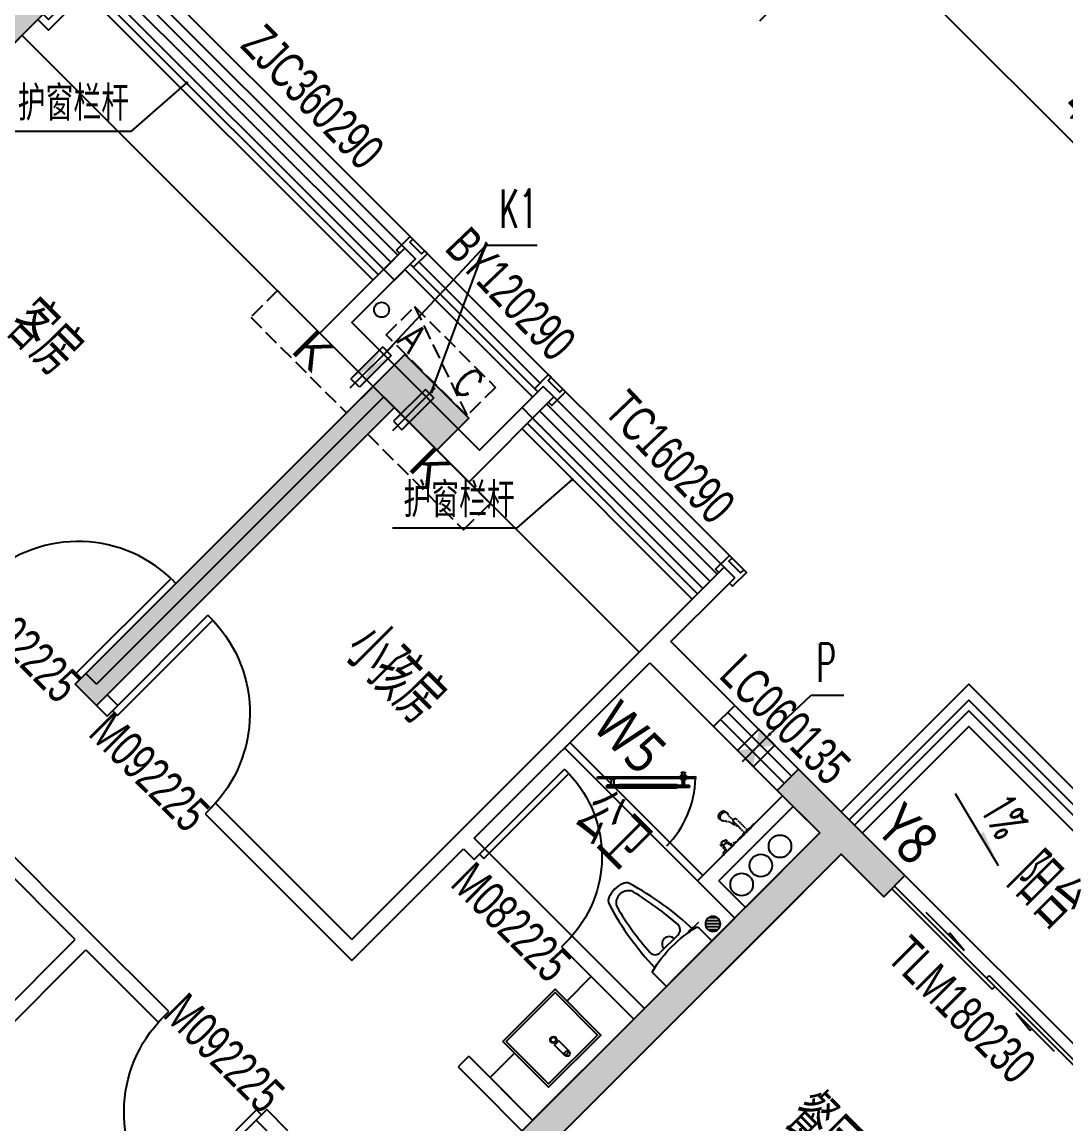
# Model space of a CAD drawing. Header units: millimetres. Extents: x -235126 to 312941, y -228449 to 114042.
# Drawn here: x -107365 to -100426, y -132898 to -125571 of the extents above; entities that cross this region are included whole.
import ezdxf
from ezdxf.enums import TextEntityAlignment as Align
from ezdxf.lldxf.tags import DXFTag

# ---------------------------------------------------------------- set-up
doc = ezdxf.new("R2010")
doc.units = ezdxf.units.MM
doc.header["$LTSCALE"] = 800
doc.linetypes.add('DASH', pattern=[0.35, 0.25, -0.1])
doc.layers.get('DEFPOINTS').update_dxf_attribs({"color": 250})
for name, color, linetype in [('_WALL', 6, 'Continuous'), ('_景森-废水立管', 4, 'Continuous'), ('_景森-污水立管', 2, 'Continuous'), ('_景森-空调冷凝立管', 116, 'Continuous'), ('_景森-通气立管', 112, 'Continuous'), ('AXIS', 3, 'Continuous'), ('c景森a-厨厕', 14, 'Continuous'), ('c景森a-尺寸细部', 145, 'Continuous'), ('c景森a-车行方向', 246, 'Continuous'), ('FF-DOOR-门扇', 2, 'Continuous'), ('FF-UTIL-洁具', 1, 'Continuous'), ('f景森a-房名', 61, 'Continuous'), ('f景森a-符号', 125, 'Continuous'), ('j景森a-金属挂石', 30, 'Continuous'), ('k景森a-看线', 1, 'Continuous'), ('k景森a-空调', 15, 'Continuous'), ('l景森a-栏杆', 54, 'Continuous'), ('m景森a-门窗', 2, 'Continuous'), ('m景森a-门窗编号', 51, 'Continuous'), ('PUB_TEXT', 7, 'Continuous'), ('s景森a-索引', 123, 'Continuous'), ('TEXT', 7, 'Continuous'), ('t景森a-砼', 6, 'Continuous'), ('WALL', 4, 'Continuous'), ('暖通意见', 90, 'Continuous'), ('水管', 1, 'Continuous'), ('留孔', 1, 'Continuous')]:
    doc.layers.add(name, color=color, linetype=linetype)
doc.styles.add('_TCH_DIM', font='TXT', dxfattribs={"width": 0.65, "bigfont": 'HZTXT'})
doc.styles.add('DIM_FONT', font='simplex_.ttf', dxfattribs={"width": 0.7, "bigfont": 'GBCBIG'})
doc.styles.get("Standard").update_dxf_attribs({"font": 'arial.ttf'})
doc.styles.add('TSSD_REIN_T3', font='TSSDENG', dxfattribs={"width": 0.7, "bigfont": 'HZTXT'})
doc.styles.add('景森-黑体', font='')
doc.styles.add('景森尺寸字体', font='景森细字型.SHX', dxfattribs={"width": 0.7, "bigfont": '景森汉字.shx'})
doc.styles.add('景森细字体', font='景森细字型.SHX', dxfattribs={"width": 0.85, "bigfont": '景森汉字.shx'})
doc.styles.get('景森-黑体').set_extended_font_data('Microsoft YaHei')
tags = doc.linetypes.add('HIDDEN2', pattern=[0.1875, 0.125, -0.0625]).pattern_tags.tags
tags[6:7] = [DXFTag(74, 4), DXFTag(75, 0), DXFTag(340, '0'), DXFTag(46, 1.0), DXFTag(50, 0.0), DXFTag(44, 0.0), DXFTag(45, 0.0)]
tags[4:5] = [DXFTag(74, 4), DXFTag(75, 0), DXFTag(340, '0'), DXFTag(46, 1.0), DXFTag(50, 0.0), DXFTag(44, 0.0), DXFTag(45, 0.0)]
doc.dimstyles.new('_TCH_ARCH&&100', dxfattribs={"dimtxt": 300, "dimasz": 120, "dimexe": 250, "dimexo": 0, "dimgap": 100, "dimtad": 1, "dimdec": 0, "dimzin": 0, "dimdsep": 46, "dimtxsty": 'TSSD_REIN_T3', "dimblk": 'DOT', "dimcen": 0.09, "dimclrt": 7, "dimazin": 2, "dimtfac": 1, "dimtdec": 0, "dimtix": 1, "dimtmove": 2, "dimatfit": 3, "dimtolj": 1, "dimtzin": 0, "dimarcsym": 0})

# ---------------------------------------------------------------- blocks, each defined once
blk = doc.blocks.new('景森门窗编号01')
at = {"layer": 'm景森a-门窗编号', "style": '景森尺寸字体', "width": 0.7}
blk.add_attdef('门窗编号', text='', height=2.4, dxfattribs=at).set_placement((0, 0), align=Align.MIDDLE)
blk = doc.blocks.new('A$C6474651F')
at = {"layer": '留孔'}
blk.add_line((40, 0), (40, 400), dxfattribs=at)
at = {"layer": '留孔', "linetype": 'HIDDEN2', "ltscale": 0.5}
for p, q in [((0, 50), (0, 350)), ((0, 350), (80, 350)), ((80, 50), (80, 350)), ((80, 50), (0, 50))]:
    blk.add_line(p, q, dxfattribs=at)
blk.add_solid([(80, 50), (80, 350), (0, 350), (0, 50)], dxfattribs=at)
blk = doc.blocks.new('A$C460E5D04')
at = {"layer": '留孔'}
blk.add_line((-83.8, -649.5), (-366.7, -932.3), dxfattribs=at)
at = {"layer": '留孔', "linetype": 'HIDDEN2', "ltscale": 0.5}
for p, q in [((-147.5, -656.6), (-359.6, -868.7)), ((-147.5, -656.6), (-90.9, -713.1)), ((-90.9, -713.1), (-303, -925.3)), ((-303, -925.3), (-359.6, -868.7))]:
    blk.add_line(p, q, dxfattribs=at)
blk.add_solid([(-147.5, -656.6), (-359.6, -868.7), (-303, -925.3), (-90.9, -713.1)], dxfattribs=at)
at = {"layer": 'TEXT', "rotation": 135.0000021585062}
blk.add_blockref('A$C6474651F', (-55.5, -677.8), dxfattribs=at)
blk = doc.blocks.new('卫生间排气孔')
at = {"layer": '留孔', "ltscale": 0.1}
blk.add_line((130, 0), (-130, 0), dxfattribs=at)
blk.add_lwpolyline([(100, -75), (-100, -75), (-100, 75), (100, 75)], close=True, dxfattribs=at)
blk.add_solid([(100, -75), (100, 75), (-100, 75), (-100, -75)], dxfattribs=at)
blk = doc.blocks.new('BATH')
at = {"linetype": 'DASH', "ltscale": 0.05}
for p, q in [((285.4, 0), (0, 0)), ((5.6, 0), (31.6, -12.1)), ((129.6, 0), (104.1, -12.1)), ((144.4, 0), (145, -1)), ((190.5, 0), (239.3, 0)), ((190.5, -3.2), (190.5, 0)), ((239.3, -3.1), (239.3, 0)), ((285.4, 0), (284.8, -1)), ((31.6, -12.1), (44.4, -12.1)), ((44.4, -12.1), (44.4, -51)), ((58.2, -57.4), (50.5, -57.4)), ((53.5, -40), (53.5, -36.3)), ((77.8, -57.4), (85.5, -57.4)), ((82.5, -40), (82.5, -36.3)), ((91.8, -51), (91.8, -12.1)), ((91.8, -12.1), (104.1, -12.1)), ((191.2, -2.5), (147.7, -2.5)), ((236.1, -6.3), (193.7, -6.3)), ((194.1, -89.4), (203.2, -55.3)), ((203.3, -102.3), (203.2, -6.3)), ((226.7, -102.4), (226.6, -6.3)), ((282.1, -2.5), (238.6, -2.5)), ((189.9, -98.3), (191.6, -92.3)), ((220.4, -108.8), (209.4, -108.8)), ((153.4, -168.7), (156.5, -156.9)), ((210, -183.8), (213.1, -172.1))]:
    blk.add_line(p, q, dxfattribs=at)
at = {"color": 251, "linetype": 'DASH', "ltscale": 0.05}
for p, q in [((91.7, 0), (44.3, 0)), ((44.3, 0), (44.3, -11.9)), ((92.1, 0), (44.7, 0)), ((275.7, 0), (151.8, 0)), ((45, -15.3), (44.6, -14.4)), ((44.9, -15.2), (53.9, -37.2)), ((91.1, -15.2), (82.1, -37.2)), ((91.1, -15.3), (91.4, -14.4)), ((91.7, 0), (91.7, -11.9)), ((276.3, 0), (152.4, 0))]:
    blk.add_line(p, q, dxfattribs=at)
for centre, radius, start, end in [((51.1, -12.2), 6.87, 177.39994, 200.82252), ((-52.1, -44.6), 105.9, 5.80235, 22.58697), ((59.6, -33.2), 6.35, 185.80235, 232.33074), ((59.8, -34.8), 6.35, 202.29699, 245.86143), ((66.9, -23.7), 18.4, 232.33074, 273.30983), ((67.2, -18.3), 24.4, 245.86143, 271.87311), ((68.2, -21.8), 20.3, 268.65753, 269.55314), ((67.9, -17.1), 25.7, 269.61262, 270.13828), ((69.1, -23.7), 18.4, 266.69017, 307.66926), ((68.8, -18.3), 24.4, 268.12689, 294.13857), ((67.8, -21.8), 20.3, 270.44686, 271.34247), ((68.1, -17.1), 25.7, 269.86172, 270.38738), ((76.2, -34.8), 6.35, 294.13857, 337.70301), ((76.4, -33.2), 6.35, 307.66926, 354.19765), ((188.1, -44.6), 105.9, 157.41303, 174.19765), ((84.9, -12.2), 6.87, 339.17748, 2.60006), ((193.9, -99.4), 4.07, 129.16683, 165), ((198.2, -97.8), 8.69, 200.83317, 201.23198), ((196.8, -103), 8.69, 104.83949, 129.16683), ((198.1, -107.8), 13.7, 67.5964, 104.83949), ((199.7, -101.7), 13.7, 74.7863, 104.83949), ((172.6, -161.3), 16.7, 165, 193.91751), ((179.4, -159.6), 23.6, 193.91751, 218.13726), ((184.6, -155.5), 30.2, 218.13726, 237.74628), ((189.2, -148.1), 39, 237.74628, 255), ((189.2, -148.1), 39, 255, 272.25372), ((189.6, -156.8), 30.2, 272.25372, 291.86274), ((192, -163), 23.6, 291.86274, 316.08249), ((197, -167.8), 16.7, 316.08249, 345), ((190.3, -169.5), 23.6, 13.91751, 23.823)]:
    blk.add_arc(centre, radius, start, end, dxfattribs=at)
at = {"linetype": 'DASH', "ltscale": 0.05}
for centre, radius, start, end in [((50.8, -51), 6.35, 180, 270), ((94.3, -39.2), 40.8, 181.13076, 213.58799), ((64.5, -56.8), 6.46, 220.34879, 243.3825), ((66.6, -52.7), 11.1, 243.3825, 258.27303), ((68, -46), 17.9, 258.27303, 270), ((68, -46), 17.9, 270, 281.72697), ((69.4, -52.7), 11.1, 281.72697, 296.6175), ((71.5, -56.8), 6.46, 296.6175, 319.65121), ((41.7, -39.2), 40.8, 326.41201, 358.86924), ((85.5, -51), 6.35, 270, 0), ((147.7, 0.6), 3.17, 210, 270), ((193.7, -3.2), 3.17, 180.07821, 270.07821), ((236.1, -3.1), 3.17, 270.07821, 0.07821), ((282.1, 0.6), 3.17, 270, 330), ((91.8, -75), 101.7, 312.02087, 347.90061), ((193.9, -99.4), 4.07, 165, 200.83317), ((195.5, -93.4), 4.07, 129.16683, 165), ((198.4, -96.9), 8.69, 104.83949, 129.16683), ((209.6, -102.5), 6.35, 178.2992, 268.2992), ((297.1, -132.7), 89.5, 164.49946, 200.25596), ((220.3, -102.4), 6.35, 270.07821, 0.07821), ((169.5, -173), 16.7, 165, 193.91751), ((176.2, -171.3), 23.6, 193.91751, 218.13726), ((172.6, -161.3), 16.7, 136.08249, 165), ((181.4, -167.2), 30.2, 218.13726, 237.74628), ((177.6, -166.1), 23.6, 127.47022, 136.08249), ((186.1, -159.8), 39, 237.74628, 255), ((185, -150.5), 47.8, 259.14431, 285.36325), ((188.9, -174.7), 23.6, 291.86274, 316.08249), ((193.9, -179.5), 16.7, 316.08249, 345), ((197, -167.8), 16.7, 345, 13.91751)]:
    blk.add_arc(centre, radius, start, end, dxfattribs=at)
blk = doc.blocks.new('831Q1OE7')
at = {"color": 0}
for p, q in [((-49.5, 7.1), (-7.1, 49.5)), ((-46.5, -18.3), (18.3, 46.5)), ((-35.4, -35.4), (35.4, 35.4)), ((-18.3, -46.5), (46.5, 18.3)), ((7.1, -49.5), (49.5, -7.1))]:
    blk.add_line(p, q, dxfattribs=at)
at = {"extrusion": (0, 0, -1)}
blk.add_ellipse((0, 0), major_axis=(35.4, 35.4), ratio=1, dxfattribs=at)
at = {"width": 0.8, "flags": 9}
for tag in ['XSIZE', 'YSIZE']:
    blk.add_attdef(tag, (0, 0), '', height=0.5, dxfattribs=at)
blk = doc.blocks.new('A$C424F4CC1')
at = {"layer": 'FF-UTIL-洁具', "color": 8}
blk.add_line((197.8, 165.4), (197.8, 341.6), dxfattribs=at)
at = {"layer": 'FF-UTIL-洁具'}
blk.add_lwpolyline([(143.8, 470.5, -0.12061), (143.8, 36.5, -0.357023), (134, 28.5), (0, 28.5), (0, 478.5), (134, 478.5, -0.357023)], format="xyb", close=True, dxfattribs=at)
blk.add_lwpolyline([(149.8, 63.5, 0.06605), (690.9, 151.7, 0.269328), (725.1, 188.4, 0.182773), (725.1, 318.5, 0.269328), (690.9, 355.2, 0.06605), (149.8, 443.5, 0.062712)], format="xyb", dxfattribs=at)
for points, const_width in [([(157.6, 51.3), (157.6, 101.2)], 20), ([(157.6, 55.7), (157.6, 0)], 10)]:
    blk.add_lwpolyline(points, dxfattribs=dict(at, const_width=const_width))
at = {"layer": 'FF-UTIL-洁具', "color": 8}
for centre, radius, start, end in [((247.8, 341.6), 50, 89.39094, 180), ((117.4, -1718.2), 2113.8, 75.80734, 86.44946), ((630.1, 301.6), 30, 57.79102, 79.23123), ((599.8, 253.5), 86.9, 302.20898, 57.79102), ((197.8, 253.5), 50, 270, 90), ((247.8, 165.4), 50, 180, 270.60906), ((117.4, 2225.1), 2113.8, 273.55054, 284.19266), ((630.1, 205.3), 30, 280.76877, 302.20898)]:
    blk.add_arc(centre, radius, start, end, dxfattribs=at)
blk = doc.blocks.new('景森-挂式空调-01')
at = {"layer": 'k景森a-空调', "linetype": 'DASH', "ltscale": 0.5}
blk.add_lwpolyline([(-550, 0), (-550, 250), (350, 250), (350, 0)], close=True, dxfattribs=at)
at = {"layer": 'k景森a-空调', "text_generation_flag": 4}
blk.add_text('K', height=225, rotation=180, dxfattribs=at).set_placement((4.6, 23.7))
blk = doc.blocks.new('rgg')
at = {"layer": '暖通意见', "linetype": 'DASH', "ltscale": 0.5}
blk.add_line((0, 267), (760, 0), dxfattribs=at)
blk.add_lwpolyline([(0, 0), (0, 267), (760, 267), (760, 0)], close=True, dxfattribs=at)
at = {"layer": '暖通意见', "style": 'DIM_FONT', "width": 0.8}
for s, p in [('C', (679.8, 162.5)), ('A', (197.2, 109.7))]:
    blk.add_text(s, height=192, dxfattribs=at).set_placement(p, align=Align.MIDDLE_RIGHT)
blk = doc.blocks.new('A$C5F59444B')
at = {"layer": 'FF-DOOR-门扇'}
for p, q in [((0, 8.5), (459.6, 468.1)), ((468.1, 459.6), (8.5, 0)), ((459.6, 468.1), (468.1, 459.6)), ((415.1, 342.9), (469.5, 397.4)), ((480.1, 386.8), (425.7, 332.3)), ((473.8, 397.4), (480.1, 391)), ((139.3, 74.2), (408, 342.9)), ((425.7, 325.3), (157, 56.6)), ((415.1, 342.9), (425.7, 332.3)), ((8.5, 0), (0, 8.5)), ((139.3, 67.2), (84.9, 12.7)), ((84.9, 8.5), (91.2, 2.1)), ((95.5, 2.1), (149.9, 56.6)), ((116.3, 44.2), (105.7, 33.6)), ((149.9, 56.6), (139.3, 67.2))]:
    blk.add_line(p, q, dxfattribs=at)
at = {"layer": 'FF-DOOR-门扇', "linetype": 'ByBlock'}
for p, q in [((373, 423.9), (390.7, 441.6)), ((390.7, 441.6), (394.2, 438.1)), ((376.5, 420.4), (373, 423.9)), ((388.9, 397.4), (385.4, 400.9)), ((417.2, 425.7), (388.9, 397.4)), ((425.7, 417.2), (397.4, 388.9)), ((397.4, 388.9), (400.9, 385.4)), ((400.9, 385.4), (429.2, 413.7)), ((420.4, 404.8), (409.8, 394.2)), ((409.8, 394.2), (438.1, 365.9)), ((413.7, 429.2), (417.2, 425.7)), ((448.7, 376.5), (420.4, 404.8)), ((429.2, 413.7), (425.7, 417.2)), ((438.1, 365.9), (448.7, 376.5)), ((65.1, 56.6), (93.3, 84.9)), ((96.9, 81.3), (68.6, 53)), ((93.3, 84.9), (96.9, 81.3)), ((68.6, 53), (65.1, 56.6)), ((77.4, 61.9), (88, 72.5)), ((105.7, 33.6), (77.4, 61.9)), ((88, 72.5), (116.3, 44.2))]:
    blk.add_line(p, q, dxfattribs=at)
at = {"layer": 'FF-DOOR-门扇', "color": 250, "linetype": 'ByBlock'}
for p, q in [((394.2, 438.1), (376.5, 420.4)), ((385.4, 400.9), (413.7, 429.2))]:
    blk.add_line(p, q, dxfattribs=at)
at = {"layer": 'FF-DOOR-门扇', "color": 253, "ltscale": 0.3}
for p, q in [((417.2, 340.8), (473.8, 397.4)), ((423.6, 334.5), (480.1, 391)), ((138, 69.4), (412.8, 344.2)), ((144.6, 61.9), (420.4, 337.6)), ((152.1, 55.3), (427, 330.1)), ((141.4, 65.1), (84.9, 8.5)), ((147.8, 58.7), (91.2, 2.1))]:
    blk.add_line(p, q, dxfattribs=at)
at = {"layer": 'FF-DOOR-门扇', "color": 253, "linetype": 'HIDDEN2'}
blk.add_arc((-0.9, 8.2), 650.9, 0, 43.90411, dxfattribs=at)
at = {"layer": 'FF-DOOR-门扇', "linetype": 'ByBlock', "extrusion": (0, 0, -1)}
for centre, major_axis, start_param, end_param in [((377.8, 409.2), (-7.94, 7.94), 0.673001, 3.186133), ((405.4, 436.8), (7.94, 7.94), 1.526256, 4.039388)]:
    blk.add_ellipse(centre, major_axis=major_axis, ratio=1, start_param=start_param, end_param=end_param, dxfattribs=at)
at = {"layer": 'FF-DOOR-门扇', "extrusion": (0, 0, -1)}
for centre, major_axis, start_param, end_param in [((471.6, 395.3), (-2.12, 2.12), 6.283185, 7.853982), ((478, 388.9), (-2.12, 2.12), 1.570796, 3.141593), ((411.5, 339.4), (-3.54, 3.54), 6.283185, 7.853982), ((422.1, 328.8), (-3.54, 3.54), 1.570796, 3.141593), ((142.8, 70.7), (-3.54, 3.54), 4.712389, 6.283185), ((87, 10.6), (2.12, 2.12), 3.141593, 4.712389), ((93.3, 4.2), (-2.12, 2.12), 3.141593, 4.712389), ((153.4, 60.1), (3.54, 3.54), 1.570796, 3.141593)]:
    blk.add_ellipse(centre, major_axis=major_axis, ratio=1, start_param=start_param, end_param=end_param, dxfattribs=at)
blk = doc.blocks.new('A$C24C85D12')
at = {"layer": 'FF-DOOR-门扇'}
for p, q in [((0, 8.5), (459.6, 468.1)), ((468.1, 459.6), (8.5, 0)), ((459.6, 468.1), (468.1, 459.6)), ((415.1, 342.9), (469.5, 397.4)), ((480.1, 386.8), (425.7, 332.3)), ((473.8, 397.4), (480.1, 391)), ((139.3, 74.2), (408, 342.9)), ((425.7, 325.3), (157, 56.6)), ((415.1, 342.9), (425.7, 332.3)), ((8.5, 0), (0, 8.5)), ((139.3, 67.2), (84.9, 12.7)), ((84.9, 8.5), (91.2, 2.1)), ((95.5, 2.1), (149.9, 56.6)), ((116.3, 44.2), (105.7, 33.6)), ((149.9, 56.6), (139.3, 67.2))]:
    blk.add_line(p, q, dxfattribs=at)
at = {"layer": 'FF-DOOR-门扇', "linetype": 'ByBlock'}
for p, q in [((373, 423.9), (390.7, 441.6)), ((390.7, 441.6), (394.2, 438.1)), ((376.5, 420.4), (373, 423.9)), ((388.9, 397.4), (385.4, 400.9)), ((417.2, 425.7), (388.9, 397.4)), ((425.7, 417.2), (397.4, 388.9)), ((397.4, 388.9), (400.9, 385.4)), ((400.9, 385.4), (429.2, 413.7)), ((420.4, 404.8), (409.8, 394.2)), ((409.8, 394.2), (438.1, 365.9)), ((413.7, 429.2), (417.2, 425.7)), ((448.7, 376.5), (420.4, 404.8)), ((429.2, 413.7), (425.7, 417.2)), ((438.1, 365.9), (448.7, 376.5)), ((65.1, 56.6), (93.3, 84.9)), ((96.9, 81.3), (68.6, 53)), ((93.3, 84.9), (96.9, 81.3)), ((68.6, 53), (65.1, 56.6)), ((77.4, 61.9), (88, 72.5)), ((105.7, 33.6), (77.4, 61.9)), ((88, 72.5), (116.3, 44.2))]:
    blk.add_line(p, q, dxfattribs=at)
at = {"layer": 'FF-DOOR-门扇', "color": 250, "linetype": 'ByBlock'}
for p, q in [((394.2, 438.1), (376.5, 420.4)), ((385.4, 400.9), (413.7, 429.2))]:
    blk.add_line(p, q, dxfattribs=at)
at = {"layer": 'FF-DOOR-门扇', "color": 253, "ltscale": 0.3}
for p, q in [((417.2, 340.8), (473.8, 397.4)), ((423.6, 334.5), (480.1, 391)), ((138, 69.4), (412.8, 344.2)), ((144.6, 61.9), (420.4, 337.6)), ((152.1, 55.3), (427, 330.1)), ((141.4, 65.1), (84.9, 8.5)), ((147.8, 58.7), (91.2, 2.1))]:
    blk.add_line(p, q, dxfattribs=at)
at = {"layer": 'FF-DOOR-门扇', "color": 253, "linetype": 'HIDDEN2'}
blk.add_arc((-0.9, 8.2), 650.9, 0, 43.90411, dxfattribs=at)
at = {"layer": 'FF-DOOR-门扇', "linetype": 'ByBlock', "extrusion": (0, 0, -1)}
for centre, major_axis, start_param, end_param in [((377.8, 409.2), (-7.94, 7.94), 0.673001, 3.186133), ((405.4, 436.8), (7.94, 7.94), 1.526256, 4.039388)]:
    blk.add_ellipse(centre, major_axis=major_axis, ratio=1, start_param=start_param, end_param=end_param, dxfattribs=at)
at = {"layer": 'FF-DOOR-门扇', "extrusion": (0, 0, -1)}
for centre, major_axis, start_param, end_param in [((471.6, 395.3), (-2.12, 2.12), 6.283185, 7.853982), ((478, 388.9), (-2.12, 2.12), 1.570796, 3.141593), ((411.5, 339.4), (-3.54, 3.54), 6.283185, 7.853982), ((422.1, 328.8), (-3.54, 3.54), 1.570796, 3.141593), ((142.8, 70.7), (-3.54, 3.54), 4.712389, 6.283185), ((87, 10.6), (2.12, 2.12), 3.141593, 4.712389), ((93.3, 4.2), (-2.12, 2.12), 3.141593, 4.712389), ((153.4, 60.1), (3.54, 3.54), 1.570796, 3.141593)]:
    blk.add_ellipse(centre, major_axis=major_axis, ratio=1, start_param=start_param, end_param=end_param, dxfattribs=at)
at = {"layer": 'FF-DOOR-门扇'}
blk.add_blockref('A$C5F59444B', (0, 0), dxfattribs=at)
blk = doc.blocks.new('A$C12205E67')
at = {"layer": 'j景森a-金属挂石'}
blk.add_lwpolyline([(-530.3, 106.1), (-509.1, 127.3), (-601, 219.2), (-618.7, 201.5), (-597.5, 180.3), (-675.3, 102.5), (-675.3, 102.5), (-696.5, 123.7), (-714.2, 106.1), (-622.3, 14.1), (-601, 35.4)], dxfattribs=at)
blk = doc.blocks.new('$TCHSYS$WIN2D')
for p, q in [((-0.5, 0.5), (0.5, 0.5)), ((-0.5, 0.5), (-0.5, -0.5)), ((0.5, 0.5), (0.5, -0.5)), ((0.5, 0.1667), (-0.5, 0.1667)), ((0.5, -0.1667), (-0.5, -0.1667)), ((-0.5, -0.5), (0.5, -0.5))]:
    blk.add_line(p, q)
blk = doc.blocks.new('$DorLib2D$00000001')
at = {"layer": 'FF-DOOR-门扇'}
for p, q in [((0.45, 0.975), (0.5, 0.975)), ((0.45, 0), (0.45, 0.975)), ((0.5, 0), (0.5, 0.975)), ((0.5, 0), (0.45, 0))]:
    blk.add_line(p, q, dxfattribs=at)
at = {"layer": 'FF-DOOR-门扇', "color": 8, "linetype": 'HIDDEN2'}
blk.add_arc((0.475, 0), 0.975, 91.46928, 180, dxfattribs=at)
blk = doc.blocks.new('$DorLib2D$00000131')
at = {"color": 0, "linetype": 'Continuous'}
for p, q in [((0.15, 0.125), (0.2319, 0.1973)), ((0.2319, 0.1973), (0.2319, 0.125)), ((-0.5, 0.125), (-0.5, 0)), ((0.0192, 0.125), (-0.5, 0.125)), ((0.0192, 0), (0.0192, 0.125)), ((0.35, 0.125), (0.15, 0.125)), ((-0.5, 0), (0.0192, 0)), ((-0.024, 0), (0.5, 0)), ((-0.024, -0.125), (-0.024, 0)), ((0.5, 0), (0.5, -0.125)), ((-0.35, -0.125), (-0.15, -0.125)), ((-0.2319, -0.1973), (-0.2319, -0.125)), ((-0.15, -0.125), (-0.2319, -0.1973)), ((0.5, -0.125), (-0.024, -0.125))]:
    blk.add_line(p, q, dxfattribs=at)
blk = doc.blocks.new('1T4标准层墙柱布置图')
at = {"layer": 't景森a-砼'}
h = blk.add_hatch(color=8, dxfattribs=at)
h.dxf.hatch_style = 1
h.paths.add_polyline_path([(-126240.1, -13402.6), (-126440.1, -13402.6), (-126440.1, -15602.6), (-125740.1, -15602.6), (-125740.1, -15402.6), (-126240.1, -15402.6)])
h.paths.add_polyline_path([(-130240.1, -12502.6), (-130440.1, -12502.6), (-130440.1, -15602.6), (-129840.1, -15602.6), (-129840.1, -15402.6), (-130240.1, -15402.6)])
h.paths.add_polyline_path([(-147679.8, 2427.2), (-147467.7, 2215.1), (-149589, 93.8), (-149730.4, 235.2), (-148174.8, 1790.8), (-148245.5, 1861.5)])
h.paths.add_polyline_path([(-140608.8, -8886.5), (-138628.9, -6906.6), (-139053.1, -6482.3), (-138911.7, -6340.9), (-138346, -6906.6), (-139142, -7702.6), (-134260.1, -7702.6), (-134260.1, -7902.6), (-139342, -7902.6), (-140467.4, -9027.9)])
h.paths.add_polyline_path([(-141640.1, -10117.9), (-142022.9, -9735), (-142164.4, -9876.4), (-141881.5, -10159.3), (-142871.5, -11149.3), (-142730.1, -11290.7), (-141940.1, -10500.7), (-141640.1, -10500.7)])
h.paths.add_polyline_path([(-135040.1, -26302.6), (-135040.1, -24102.6), (-135240.1, -24102.6), (-135240.1, -25602.6), (-135340.1, -25602.6), (-135340.1, -26302.6)])
h.paths.add_polyline_path([(-148440.1, -26302.6), (-148440.1, -24102.6), (-148240.1, -24102.6), (-148240.1, -25602.6), (-148140.1, -25602.6), (-148140.1, -26302.6)])
h.paths.add_polyline_path([(-141840.1, -14902.6), (-141640.1, -14902.6), (-141640.1, -15702.6), (-146140.1, -15702.6), (-146140.1, -15502.6), (-141840.1, -15502.6)])
h.paths.add_polyline_path([(-145063.5, -47.6), (-144639.2, -471.9), (-144851.4, -684), (-145134.2, -401.2), (-147114.1, -2381.1), (-147255.5, -2239.7)])
h.paths.add_polyline_path([(-138040.1, -17302.6), (-138040.1, -20452.6), (-137840.1, -20452.6), (-137840.1, -17502.6), (-137340.1, -17502.6), (-137340.1, -17302.6)])
h.paths.add_polyline_path([(-133790.1, -17502.6), (-136540.1, -17502.6), (-136540.1, -17302.6), (-133790.1, -17302.6)])
h.paths.add_polyline_path([(-131640.1, -26302.6), (-131640.1, -23052.6), (-131440.1, -23052.6), (-131440.1, -25502.6), (-131340.1, -25502.6), (-131340.1, -26302.6)])
h.paths.add_polyline_path([(-153760.9, -4078.2), (-153973, -3866), (-153407.4, -3300.3), (-153336.6, -3371), (-150508.2, -542.6), (-150366.8, -684)])
h.paths.add_polyline_path([(-149765.8, -8073.3), (-148846.5, -8992.6), (-148705.1, -8851.1), (-149094, -8462.2), (-147750.5, -7118.7), (-147891.9, -6977.3), (-149235.4, -8320.8), (-149624.3, -7931.9)])
h.paths.add_polyline_path([(-133990.1, -19152.6), (-133990.1, -20452.6), (-133790.1, -20452.6), (-133790.1, -19352.6), (-133190.1, -19352.6), (-133190.1, -19152.6)])
h.paths.add_polyline_path([(-142447.2, -2805.4), (-141740.1, -3512.5), (-141881.5, -3653.9), (-142164.4, -3371.1), (-144144.3, -5351), (-144285.7, -5209.5), (-142305.8, -3229.6), (-142588.6, -2946.8)])
h.paths.add_polyline_path([(-149164.7, -4148.9), (-151498.2, -6482.3), (-151038.5, -6941.9), (-150826.4, -6729.8), (-151144.6, -6411.6), (-149023.3, -4290.3)])
h.paths.add_polyline_path([(-132740.1, -7302.6), (-131990.1, -7302.6), (-131990.1, -7502.6), (-132540.1, -7502.6), (-132540.1, -10602.6), (-132740.1, -10602.6)])
h.paths.add_polyline_path([(-132340.1, -13302.6), (-132740.1, -13302.6), (-132740.1, -12502.6), (-132340.1, -12502.6)])
h.paths.add_polyline_path([(-142240.1, -25202.6), (-141240.1, -25202.6), (-141240.1, -25002.6), (-141640.1, -25002.6), (-141640.1, -23052.6), (-141840.1, -23052.6), (-141840.1, -25002.6), (-142240.1, -25002.6)])
h.paths.add_polyline_path([(-137840.1, -25202.6), (-137840.1, -23052.6), (-138040.1, -23052.6), (-138040.1, -25002.6), (-138540.1, -25002.6), (-138540.1, -25202.6)])
h.paths.add_polyline_path([(-145640.1, -25202.6), (-145640.1, -23052.6), (-145440.1, -23052.6), (-145440.1, -25002.6), (-144940.1, -25002.6), (-144940.1, -25202.6)])
h.paths.add_polyline_path([(-151840.1, -26302.6), (-151840.1, -23052.6), (-152040.1, -23052.6), (-152040.1, -25502.6), (-152140.1, -25502.6), (-152140.1, -26302.6)])
h.paths.add_polyline_path([(-146265.6, -11573.5), (-143225, -8532.9), (-143366.4, -8391.5), (-146265.6, -11290.7), (-146795.9, -10760.3), (-146937.3, -10901.7)])
h.paths.add_polyline_path([(-127240.1, -7302.6), (-127240.1, -10602.6), (-127440.1, -10602.6), (-127440.1, -7502.6), (-127940.1, -7502.6), (-127940.1, -7302.6)])
h.paths.add_polyline_path([(-149440.1, -21552.6), (-152040.1, -21552.6), (-152040.1, -22102.6), (-151840.1, -22102.6), (-151840.1, -21752.6), (-149440.1, -21752.6)])
h.paths.add_polyline_path([(-134260.1, -10602.6), (-138820.1, -10602.6), (-138820.1, -10402.6), (-134260.1, -10402.6)])
h.paths.add_polyline_path([(-149690.1, -17502.6), (-146940.1, -17502.6), (-146940.1, -17302.6), (-149690.1, -17302.6)])
h.paths.add_polyline_path([(-149490.1, -19152.6), (-149490.1, -20452.6), (-149690.1, -20452.6), (-149690.1, -19352.6), (-150290.1, -19352.6), (-150290.1, -19152.6)])
h.paths.add_polyline_path([(-131440.1, -22102.6), (-131440.1, -21552.6), (-134040.1, -21552.6), (-134040.1, -21752.6), (-131640.1, -21752.6), (-131640.1, -22102.6)])
h.paths.add_polyline_path([(-123940.1, -15402.6), (-123940.1, -15602.6), (-123440.1, -15602.6), (-123440.1, -13902.6), (-123640.1, -13902.6), (-123640.1, -15402.6)])
h.paths.add_polyline_path([(-145440.1, -17302.6), (-145440.1, -20452.6), (-145640.1, -20452.6), (-145640.1, -17502.6), (-146140.1, -17502.6), (-146140.1, -17302.6)])
h.paths.add_polyline_path([(-139440.1, -15702.6), (-134640.1, -15702.6), (-134640.1, -13102.6), (-135340.1, -13102.6), (-135340.1, -13302.6), (-134840.1, -13302.6), (-134840.1, -15502.6), (-139240.1, -15502.6), (-139240.1, -13302.6), (-138740.1, -13302.6), (-138740.1, -13102.6), (-139440.1, -13102.6)])
h.paths.add_polyline_path([(-119840.1, -8402.6), (-120440.1, -8402.6), (-120440.1, -8602.6), (-120040.1, -8602.6), (-120040.1, -10602.6), (-119840.1, -10602.6)])
h.paths.add_polyline_path([(-122140.1, -7302.6), (-122440.1, -7302.6), (-122440.1, -10602.6), (-122240.1, -10602.6), (-122240.1, -8102.6), (-122140.1, -8102.6)])
h.paths.add_polyline_path([(-119840.1, -11702.6), (-120040.1, -11702.6), (-120040.1, -15002.6), (-119840.1, -15002.6)])
at = {"layer": '_WALL', "linetype": 'ByBlock'}
for points in [[(-147679.8, 2427.2), (-147467.7, 2215.1), (-149589, 93.8), (-149730.4, 235.2), (-148174.8, 1790.8), (-148245.5, 1861.5), (-147679.8, 2427.2)], [(-145063.5, -47.6), (-144639.2, -471.9), (-144851.4, -684), (-145134.2, -401.2), (-147114.1, -2381.1), (-147255.5, -2239.7), (-145063.5, -47.6), (-145063.5, -47.6)], [(-142447.2, -2805.4), (-141740.1, -3512.5), (-141881.5, -3653.9), (-142164.4, -3371.1), (-144144.3, -5351), (-144285.7, -5209.5), (-142305.8, -3229.6), (-142588.6, -2946.8), (-142447.2, -2805.4)]]:
    blk.add_lwpolyline(points, dxfattribs=at)
blk = doc.blocks.new('_Dot')
at = {"color": 0, "linetype": 'ByBlock', "lineweight": -2}
blk.add_line((-0.5, 0), (-1, 0), dxfattribs=at)
at = {"color": 0, "linetype": 'ByBlock', "const_width": 0.5}
blk.add_lwpolyline([(-0.25, 0, 1), (0.25, 0, 1)], format="xyb", close=True, dxfattribs=at)
blk = doc.blocks.new('*D296')
at = {"layer": 'AXIS', "color": 0, "lineweight": -2, "transparency": 16777216}
for p, q in [((-105006.4, -123018.4), (-103627.5, -121639.5)), ((-103719.4, -121901.2), (-94696.7, -130923.9)), ((-95814, -132210.8), (-94435.1, -130831.9))]:
    blk.add_line(p, q, dxfattribs=at)
at = {"layer": 'DEFPOINTS', "color": 0, "transparency": 16777216}
for p in [(-105006.4, -123018.4), (-94611.9, -131008.7), (-95814, -132210.8)]:
    blk.add_point(p, dxfattribs=at)
at = {"layer": 'AXIS', "color": 0, "lineweight": -2, "transparency": 16777216, "xscale": 120, "yscale": 120, "zscale": 120}
for p, rotation in [((-103804.3, -121816.3), 134.9999804356227), ((-94611.9, -131008.7), 314.9999804356227)]:
    blk.add_blockref('_Dot', p, dxfattribs=dict(at, rotation=rotation))
at = {"layer": 'AXIS', "color": 7, "transparency": 16777216, "insert": (-99031.3, -126235.7), "char_height": 300, "attachment_point": 5, "rotation": 314.99998, "style": 'TSSD_REIN_T3'}
blk.add_mtext('\\A1;13000', dxfattribs=at)
blk = doc.blocks.new('*D298')
at = {"layer": 'AXIS', "color": 0, "lineweight": -2, "transparency": 16777216}
for p, q in [((-102460.8, -125564), (-101647.6, -124750.8)), ((-101739.5, -125012.4), (-98939.4, -127812.6)), ((-99490.9, -128533.8), (-98677.8, -127720.7))]:
    blk.add_line(p, q, dxfattribs=at)
at = {"layer": 'DEFPOINTS', "color": 0, "transparency": 16777216}
for p in [(-102460.8, -125564), (-98854.5, -127897.4), (-99490.9, -128533.8)]:
    blk.add_point(p, dxfattribs=at)
at = {"layer": 'AXIS', "color": 0, "lineweight": -2, "transparency": 16777216, "xscale": 120, "yscale": 120, "zscale": 120}
for p, rotation in [((-101824.4, -124927.6), 134.9999804356241), ((-98854.5, -127897.4), 314.9999804356241)]:
    blk.add_blockref('_Dot', p, dxfattribs=dict(at, rotation=rotation))
at = {"layer": 'AXIS', "color": 7, "transparency": 16777216, "insert": (-100162.7, -126235.7), "char_height": 300, "attachment_point": 5, "rotation": 314.99998, "style": 'TSSD_REIN_T3'}
blk.add_mtext('\\A1;4200', dxfattribs=at)

msp = doc.modelspace()

# ---------------------------------------------------------------- hatches: boundary and pattern name
at = {"layer": 'f景森a-符号'}
msp.add_hatch(color=256, dxfattribs=at).paths.add_polyline_path([(-100877.1, -131178.7), (-101000.2, -130972.7), (-100972.8, -130956.3)])

# ---------------------------------------------------------------- linework, layer by layer
at = {"layer": '_景森-废水立管'}
msp.add_circle((-102327.3, -131052), 75, dxfattribs=at)
at = {"layer": '_景森-污水立管'}
msp.add_circle((-102581.9, -131306.6), 75, dxfattribs=at)
at = {"layer": '_景森-空调冷凝立管'}
msp.add_circle((-104975.4, -127484.7, 0), 50, dxfattribs=at)
at = {"layer": '_景森-通气立管'}
msp.add_circle((-102454.6, -131179.3), 75, dxfattribs=at)
at = {"layer": 'c景森a-厨厕'}
for p, q in [((-102875.3, -131281.8), (-103759.2, -130397.9)), ((-102840, -131246.5), (-103723.8, -130362.6))]:
    msp.add_line(p, q, dxfattribs=at)
at = {"layer": 'c景森a-尺寸细部'}
for p, q in [((-103936, -128029.1), (-104784.5, -127180.6)), ((-103971.3, -128064.5), (-104819.9, -127216))]:
    msp.add_line(p, q, dxfattribs=at)
at = {"layer": 'FF-UTIL-洁具', "linetype": 'ByBlock'}
msp.add_lwpolyline([(-103745.1, -132080.9), (-103582.4, -131918.2), (-103299.6, -132201.1), (-103971.3, -132872.8), (-104254.2, -132590), (-104091.5, -132427.3)], dxfattribs=at)
for points in [[(-104169.3, -132349.6), (-103822.8, -132003.1), (-103518.8, -132307.1), (-103865.3, -132653.6)], [(-104148.1, -132349.6), (-103822.8, -132024.3), (-103540, -132307.1), (-103865.3, -132632.4)], [(-103755.7, -132445), (-103826.4, -132374.3), (-103798.1, -132346), (-103727.4, -132416.7)]]:
    msp.add_lwpolyline(points, close=True, dxfattribs=at)
for centre, radius in [((-103833.5, -132339), 22.5), ((-103833.5, -132339), 17.5), ((-103741.5, -132430.9), 17.5)]:
    msp.add_circle(centre, radius, dxfattribs=at)
at = {"layer": 'f景森a-符号'}
msp.add_lwpolyline([(-101162.4, -130701.5), (-100877.1, -131178.7)], dxfattribs=at)
at = {"layer": 'j景森a-金属挂石'}
for points in [[(-107422, -125320.9), (-106941.2, -124840.1), (-102550.1, -129231.2), (-102550.1, -129231.2)], [(-104855.2, -127109.9), (-104876.4, -127088.7), (-104784.5, -126996.8), (-104766.8, -127014.4), (-104788, -127035.6), (-104710.3, -127113.4), (-104710.3, -127113.4), (-104689.1, -127092.2), (-104671.4, -127109.9), (-104763.3, -127201.8), (-104784.5, -127180.6)], [(-103936, -128029.1), (-103957.2, -128007.9), (-103865.3, -127916), (-103847.6, -127933.7), (-103868.8, -127954.9), (-103791, -128032.7), (-103791, -128032.7), (-103769.8, -128011.5), (-103752.1, -128029.1), (-103844.1, -128121.1), (-103865.3, -128099.8)]]:
    msp.add_lwpolyline(points, dxfattribs=at)
at = {"layer": 'k景森a-看线'}
msp.add_line((-104727.9, -127166.5), (-103921.8, -127972.6), dxfattribs=at)
for points in [[(-101920.7, -130822.2), (-101072.2, -129973.7), (-99021.6, -132024.3)], [(-101779.3, -130963.6), (-101072.2, -130256.5), (-99163, -132165.7)]]:
    msp.add_lwpolyline(points, dxfattribs=at)
at = {"layer": 'l景森a-栏杆'}
for points in [[(-107224, -125518.9), (-107188.7, -125554.3), (-106941.2, -125306.8), (-104996.6, -127251.3)], [(-107259.4, -125554.3), (-107188.7, -125625), (-106941.2, -125377.5), (-105032, -127286.7)], [(-104042, -128276.6), (-102910.7, -129408)], [(-104006.7, -128241.3), (-102875.3, -129372.6)], [(-101867.7, -130875.2), (-101072.2, -130079.7), (-99074.6, -132077.3)], [(-101832.3, -130910.6), (-101072.2, -130150.5), (-99110, -132112.7)]]:
    msp.add_lwpolyline(points, dxfattribs=at)
at = {"layer": 'm景森a-门窗'}
for p, q in [((-105032, -127993.8), (-107365.4, -125660.3)), ((-104961.3, -127216), (-104819.9, -127074.5)), ((-104890.6, -128135.2), (-103264.2, -129761.5)), ((-104289.5, -131069.7, 0), (-103709.7, -131649.5, 0)), ((-101496.5, -131246.5), (-100223.7, -132519.3))]:
    msp.add_line(p, q, dxfattribs=at)
for points in [[(-107365.4, -125377.5), (-106941.2, -124953.2), (-104819.9, -127074.5)], [(-107318.3, -125424.6), (-106941.2, -125047.5), (-104867, -127121.7)], [(-107271.2, -125471.8), (-106941.2, -125141.8), (-104914.1, -127168.8)], [(-107224, -125518.9), (-106941.2, -125236.1), (-104961.3, -127216)]]:
    msp.add_lwpolyline(points, dxfattribs=at)
at = {"layer": 's景森a-索引'}
for p, q in [((-106271.3, -125976.6), (-106642.2, -126299.2)), ((-106642.2, -126299.2), (-107466.4, -126299.2)), ((-104961.3, -127781.6), (-104282.7, -127055.4)), ((-104643.1, -128029.1), (-104282.7, -127055.4)), ((-104282.7, -127055.4), (-103940.8, -127055.4)), ((-103707.8, -128613.8), (-104078.7, -128936.3)), ((-104078.7, -128936.3), (-104902.8, -128936.3)), ((-102394.5, -130306), (-102120.7, -130047.9)), ((-102120.7, -130047.9), (-101901.8, -130047.9))]:
    msp.add_line(p, q, dxfattribs=at)
at = {"layer": 's景森a-索引', "const_width": 10.7}
for points in [[(-106267.3, -125973.1, 1), (-106275.4, -125980.1, 1)], [(-104964.9, -127785.5, 1), (-104957.6, -127777.8, 1)], [(-104644.9, -128034.1, 1), (-104641.2, -128024.1, 1)], [(-103703.7, -128610.3, 1), (-103711.8, -128617.3, 1)], [(-102398.4, -130309.7, 1), (-102390.6, -130302.4, 1)]]:
    msp.add_lwpolyline(points, format="xyb", close=True, dxfattribs=at)
at = {"layer": 'WALL'}
for p, q in [((-109486.8, -127781.6), (-107224, -125518.9)), ((-104819.9, -127074.5), (-104961.3, -127216)), ((-104749.2, -127145.3), (-104819.9, -127074.5)), ((-104890.6, -127286.7), (-104749.2, -127145.3)), ((-104961.3, -127216), (-104890.6, -127286.7)), ((-103900.6, -127993.8), (-104042, -128135.2)), ((-103829.9, -128064.5), (-103900.6, -127993.8)), ((-106870.5, -129973.7), (-104961.3, -128064.5)), ((-104961.3, -128064.5), (-104890.6, -128135.2)), ((-103971.3, -128205.9), (-103829.9, -128064.5)), ((-106799.8, -130044.4), (-104890.6, -128135.2)), ((-104042, -128135.2), (-103971.3, -128205.9)), ((-102840, -129337.3), (-102698.5, -129195.9)), ((-102698.5, -129195.9), (-102627.8, -129266.6)), ((-102698.5, -129337.3), (-102627.8, -129266.6)), ((-103193.5, -129690.8), (-102840, -129337.3)), ((-103052.1, -129690.8), (-102698.5, -129337.3)), ((-104431, -130928.3), (-103193.5, -129690.8)), ((-102627.8, -130115.1), (-103052.1, -129690.8)), ((-104360.2, -130999), (-103193.5, -129832.3)), ((-103193.5, -129832.3), (-102769.3, -130256.5)), ((-106941.2, -129903), (-107011.9, -129973.7)), ((-106870.5, -129973.7), (-106941.2, -129903)), ((-107011.9, -129973.7), (-106941.2, -130044.4)), ((-106941.2, -130044.4), (-106799.8, -130185.8)), ((-106729.1, -130115.1), (-106799.8, -130044.4)), ((-106799.8, -130185.8), (-106729.1, -130115.1)), ((-102769.3, -130256.5), (-102627.8, -130115.1)), ((-102203.6, -130539.4), (-102345, -130680.8)), ((-102168.2, -130574.7), (-102203.6, -130539.4)), ((-102168.2, -130574.7), (-101850, -130892.9)), ((-102345, -130680.8), (-102309.6, -130716.1)), ((-106078.5, -130765.6), (-106149.2, -130836.3)), ((-105173.4, -131670.7), (-106078.5, -130765.6)), ((-102875.3, -131281.8), (-102309.6, -130716.1)), ((-102733.9, -131281.8), (-102238.9, -130786.9)), ((-102238.9, -130786.9), (-102062.1, -130963.6)), ((-106941.2, -131600), (-107719, -130822.2)), ((-106149.2, -130836.3), (-105173.4, -131812.2)), ((-105173.4, -131670.7), (-104431, -130928.3)), ((-101496.5, -131246.5), (-101850, -130892.9)), ((-107011.9, -131670.7), (-107719, -130963.6)), ((-104289.5, -131069.7), (-104360.2, -130999)), ((-102557.1, -131458.6), (-102062.1, -130963.6)), ((-105173.4, -131812.2), (-104431, -131069.7)), ((-104431, -131069.7), (-104360.2, -131140.4)), ((-104360.2, -131140.4), (-104289.5, -131069.7)), ((-102415.7, -131600), (-101920.7, -131105)), ((-101920.7, -131105), (-101637.9, -131387.9)), ((-102875.3, -131281.8), (-102627.8, -131529.3)), ((-102733.9, -131281.8), (-102557.1, -131458.6)), ((-101637.9, -131387.9), (-101496.5, -131246.5)), ((-103228.9, -132130.4), (-102627.8, -131529.3)), ((-106389.6, -132151.6), (-106941.2, -131600)), ((-103709.7, -131649.5), (-103780.4, -131720.2)), ((-103228.9, -132130.4), (-103709.7, -131649.5)), ((-103087.5, -132271.8), (-102415.7, -131600)), ((-108072.6, -132731.4), (-107011.9, -131670.7)), ((-103780.4, -131720.2), (-103299.6, -132201.1)), ((-108072.6, -132872.8), (-106941.2, -131741.4)), ((-106941.2, -131741.4), (-106460.4, -132222.3)), ((-106460.4, -132222.3), (-106389.6, -132151.6)), ((-103971.3, -132872.8), (-103299.6, -132201.1)), ((-103900.6, -133084.9), (-103087.5, -132271.8)), ((-104395.6, -132448.6), (-104466.3, -132519.3)), ((-104395.6, -132448.6), (-103971.3, -132872.8)), ((-104466.3, -132519.3), (-103900.6, -133084.9)), ((-105739.1, -132802.1), (-105809.8, -132872.8)), ((-105597.7, -132943.5), (-105739.1, -132802.1)), ((-105809.8, -132872.8), (-105739.1, -132943.5))]:
    msp.add_line(p, q, dxfattribs=at)
msp.add_lwpolyline([(-103900.6, -127993.8), (-104324.9, -128418), (-105173.4, -127569.5), (-104749.2, -127145.3), (-104819.9, -127074.5), (-105385.6, -127640.2), (-104395.6, -128630.2), (-103829.9, -128064.5)], dxfattribs=at)

# ---------------------------------------------------------------- block references
msp.add_blockref('A$C460E5D04', (-104819.9, -127074.5))
at = {"xscale": -1}
msp.add_blockref('A$C12205E67', (-103264.2, -129337.3), dxfattribs=at)
at = {"layer": '_WALL'}
msp.add_blockref('1T4标准层墙柱布置图', (40243.6, -127734), dxfattribs=at)
at = {"layer": 'c景森a-车行方向', "rotation": 315.0217195942448}
msp.add_blockref('A$C24C85D12', (-103545.7, -130595.3), dxfattribs=at)
at = {"layer": 'FF-UTIL-洁具', "linetype": 'ByBlock', "extrusion": (0, 0, -1), "xscale": 1.080787383970622, "yscale": 1.080787383970622, "zscale": -1.080787383970623, "rotation": 135.0000004897523}
msp.add_blockref('BATH', (102714.1, -131120.6), dxfattribs=at)
at = {"layer": 'FF-UTIL-洁具', "xscale": 0.9499999999999998, "yscale": 0.9499999999999998, "zscale": 0.9499999999999998, "rotation": 135.000000804261}
msp.add_blockref('A$C424F4CC1', (-102760.9, -131662.3), dxfattribs=at)
at = {"layer": 'k景森a-空调', "xscale": -1, "rotation": 315.0000008042609}
for p in [(-105597.7, -127781.6), (-104819.9, -128559.5)]:
    msp.add_blockref('景森-挂式空调-01', p, dxfattribs=at)
at = {"layer": 'k景森a-空调', "rotation": 315.0000008216192}
msp.add_blockref('rgg', (-104944.6, -127651.8), dxfattribs=at)
at = {"layer": 'm景森a-门窗'}
for name, p, xscale, yscale, zscale, rotation in [('$TCHSYS$WIN2D', (-103334.9, -128700.9), 1599.999999957685, -200, 200, 315.0000008216284), ('$DorLib2D$00000001', (-107301.8, -129613.1), 920.0000000000001, 920.0000000000001, 100, 315.0000008216318), ('$DorLib2D$00000001', (-106439.1, -130475.7), -920, 920, 100, 315.000000821632), ('$TCHSYS$WIN2D', (-102486.4, -130397.9), 600, -200, 200, 315.000000821579), ('$DorLib2D$00000001', (-104035, -131395), -820, 820, 100, 315.0000008216131), ('$DorLib2D$00000131', (-100930.8, -131953.6), -1800, 200, 200, 315.0000008216356), ('$DorLib2D$00000001', (-106099.7, -132512.2), -920.0000000000001, 920, 100, 135.0000008216367)]:
    msp.add_blockref(name, p, dxfattribs=dict(at, xscale=xscale, yscale=yscale, zscale=zscale, rotation=rotation))
at = {"layer": 'm景森a-门窗编号', "ltscale": 2}
ref = msp.add_blockref('景森门窗编号01', (-105430.9, -126068.1), dxfattribs=dict(at, xscale=-100, yscale=100, zscale=100, rotation=314.12056649336))
ref.add_attrib('门窗编号', 'ZJC360290', dxfattribs={"height": 240, "rotation": 314.12057, "style": '景森尺寸字体', "width": 0.7}).set_placement((-105430.9, -126068.1), align=Align.MIDDLE)
ref = msp.add_blockref('景森门窗编号01', (-104114.9, -127379.1), dxfattribs=dict(at, xscale=-100, yscale=100, zscale=100, rotation=313.6990700025104))
ref.add_attrib('门窗编号', 'BY120290', dxfattribs={"height": 240, "rotation": 313.69907, "style": '景森尺寸字体', "width": 0.7}).set_placement((-104114.9, -127379.1), align=Align.MIDDLE)
ref = msp.add_blockref('景森门窗编号01', (-103056.6, -128462.5), dxfattribs=dict(at, xscale=-100, yscale=100, zscale=100, rotation=313.6990700025104))
ref.add_attrib('门窗编号', 'TC160290', dxfattribs={"height": 240, "rotation": 313.69907, "style": '景森尺寸字体', "width": 0.7}).set_placement((-103056.6, -128462.5), align=Align.MIDDLE)
ref = msp.add_blockref('景森门窗编号01', (-107371.5, -129698.4), dxfattribs=dict(at, xscale=-100, yscale=100, zscale=100, rotation=315.0460944106755))
ref.add_attrib('门窗编号', 'M092225', dxfattribs={"height": 240, "rotation": 315.04609, "style": '景森尺寸字体', "width": 0.7}).set_placement((-107371.5, -129698.4), align=Align.MIDDLE)
ref = msp.add_blockref('景森门窗编号01', (-102290.4, -130207.9), dxfattribs=dict(at, xscale=-99.99999999999999, yscale=99.99999999999999, zscale=99.99999999999999, rotation=314.8461872064755))
ref.add_attrib('门窗编号', 'LC060135', dxfattribs={"height": 240, "rotation": 314.84619, "style": '景森尺寸字体', "width": 0.7}).set_placement((-102290.4, -130207.9), align=Align.MIDDLE)
ref = msp.add_blockref('景森门窗编号01', (-106516.7, -130557.1), dxfattribs=dict(at, xscale=-100, yscale=100, zscale=100, rotation=315.0460944106755))
ref.add_attrib('门窗编号', 'M092225', dxfattribs={"height": 240, "rotation": 315.04609, "style": '景森尺寸字体', "width": 0.7}).set_placement((-106516.7, -130557.1), align=Align.MIDDLE)
ref = msp.add_blockref('景森门窗编号01', (-104110.9, -131556), dxfattribs=dict(at, xscale=-100, yscale=100, zscale=100, rotation=315.0460944106755))
ref.add_attrib('门窗编号', 'M082225', dxfattribs={"height": 240, "rotation": 315.04609, "style": '景森尺寸字体', "width": 0.7}).set_placement((-104110.9, -131556), align=Align.MIDDLE)
ref = msp.add_blockref('景森门窗编号01', (-101117.6, -132137.8), dxfattribs=dict(at, xscale=-100, yscale=100, zscale=100, rotation=315.0460944106756))
ref.add_attrib('门窗编号', 'TLM180230', dxfattribs={"height": 240, "rotation": 315.04609, "style": '景森尺寸字体', "width": 0.7}).set_placement((-101117.6, -132137.8), align=Align.MIDDLE)
ref = msp.add_blockref('景森门窗编号01', (-106019.9, -132426), dxfattribs=dict(at, xscale=-100, yscale=100, zscale=100, rotation=315.0460944106755))
ref.add_attrib('门窗编号', 'M092225', dxfattribs={"height": 240, "rotation": 315.04609, "style": '景森尺寸字体', "width": 0.7}).set_placement((-106019.9, -132426), align=Align.MIDDLE)
at = {"layer": 'TEXT', "xscale": -1, "rotation": 135.0000008216288}
msp.add_blockref('A$C6474651F', (-104649.1, -127978.6), dxfattribs=at)
at = {"layer": '水管', "extrusion": (0, 0, -1), "xscale": -1, "zscale": -1, "rotation": 224.9999991783711}
msp.add_blockref('831Q1OE7', (102773.3, -131568.4), dxfattribs=at)
at = {"layer": '留孔', "ltscale": 0.1, "rotation": 45.00000082163813}
msp.add_blockref('卫生间排气孔', (-102486.4, -130397.9), dxfattribs=at)

# ---------------------------------------------------------------- texts
at = {"layer": 'f景森a-房名'}
for s, height, style, width, p in [('客房', 350, '景森细字体', 0.7, (-107502.3, -127627.4)), ('小孩房', 350, '景森细字体', 0.7, (-105255.4, -129778.3)), ('W5', 280, '景森-黑体', 0.85, (-103585.7, -130262.8)), ('公卫', 350, '景森细字体', 0.7, (-103729.7, -130898)), ('Y8', 280, '景森-黑体', 0.85, (-101699.9, -130945.5)), ('阳台', 350, '景森细字体', 0.7, (-100838.6, -131305.2)), ('餐厅', 350, '景森细字体', 0.7, (-102328.3, -132896.5))]:
    msp.add_text(s, height=height, rotation=315, dxfattribs=dict(at, style=style, width=width)).set_placement(p)
at = {"layer": 'PUB_TEXT', "style": '_TCH_DIM'}
for s, height, width, p in [('护窗栏杆', 231.49, 0.8, (-107394.4, -126227.2)), ('K1', 255, 0.564706, (-104191.9, -126938.7)), ('护窗栏杆', 231.49, 0.8, (-104830.8, -128864.3)), ('P', 255, 0.564706, (-102085.8, -129957.9))]:
    msp.add_text(s, height=height, dxfattribs=dict(at, width=width)).set_placement(p)
at = {"layer": 'PUB_TEXT', "style": '_TCH_DIM', "width": 0.564706}
msp.add_text('1%', height=238, rotation=300.87465, dxfattribs=at).set_placement((-101003.5, -130803.6))

# ---------------------------------------------------------------- dimensions: what is measured, and where the dimension line sits
at = {"layer": 'AXIS'}
for p1, p2, distance, picture, middle in [((-105006.4, -123018.4), (-95814, -132210.8), 1700, '*D296', (-99031.3, -126235.7)), ((-102460.8, -125564), (-99490.9, -128533.8), 900, '*D298', (-100162.7, -126235.7))]:
    dim = msp.add_aligned_dim(p1=p1, p2=p2, distance=distance, dimstyle='_TCH_ARCH&&100', dxfattribs=at)
    dim.commit()
    dim.dimension.update_dxf_attribs({"geometry": picture, "text_midpoint": middle})

doc.saveas('drawing.dxf')
